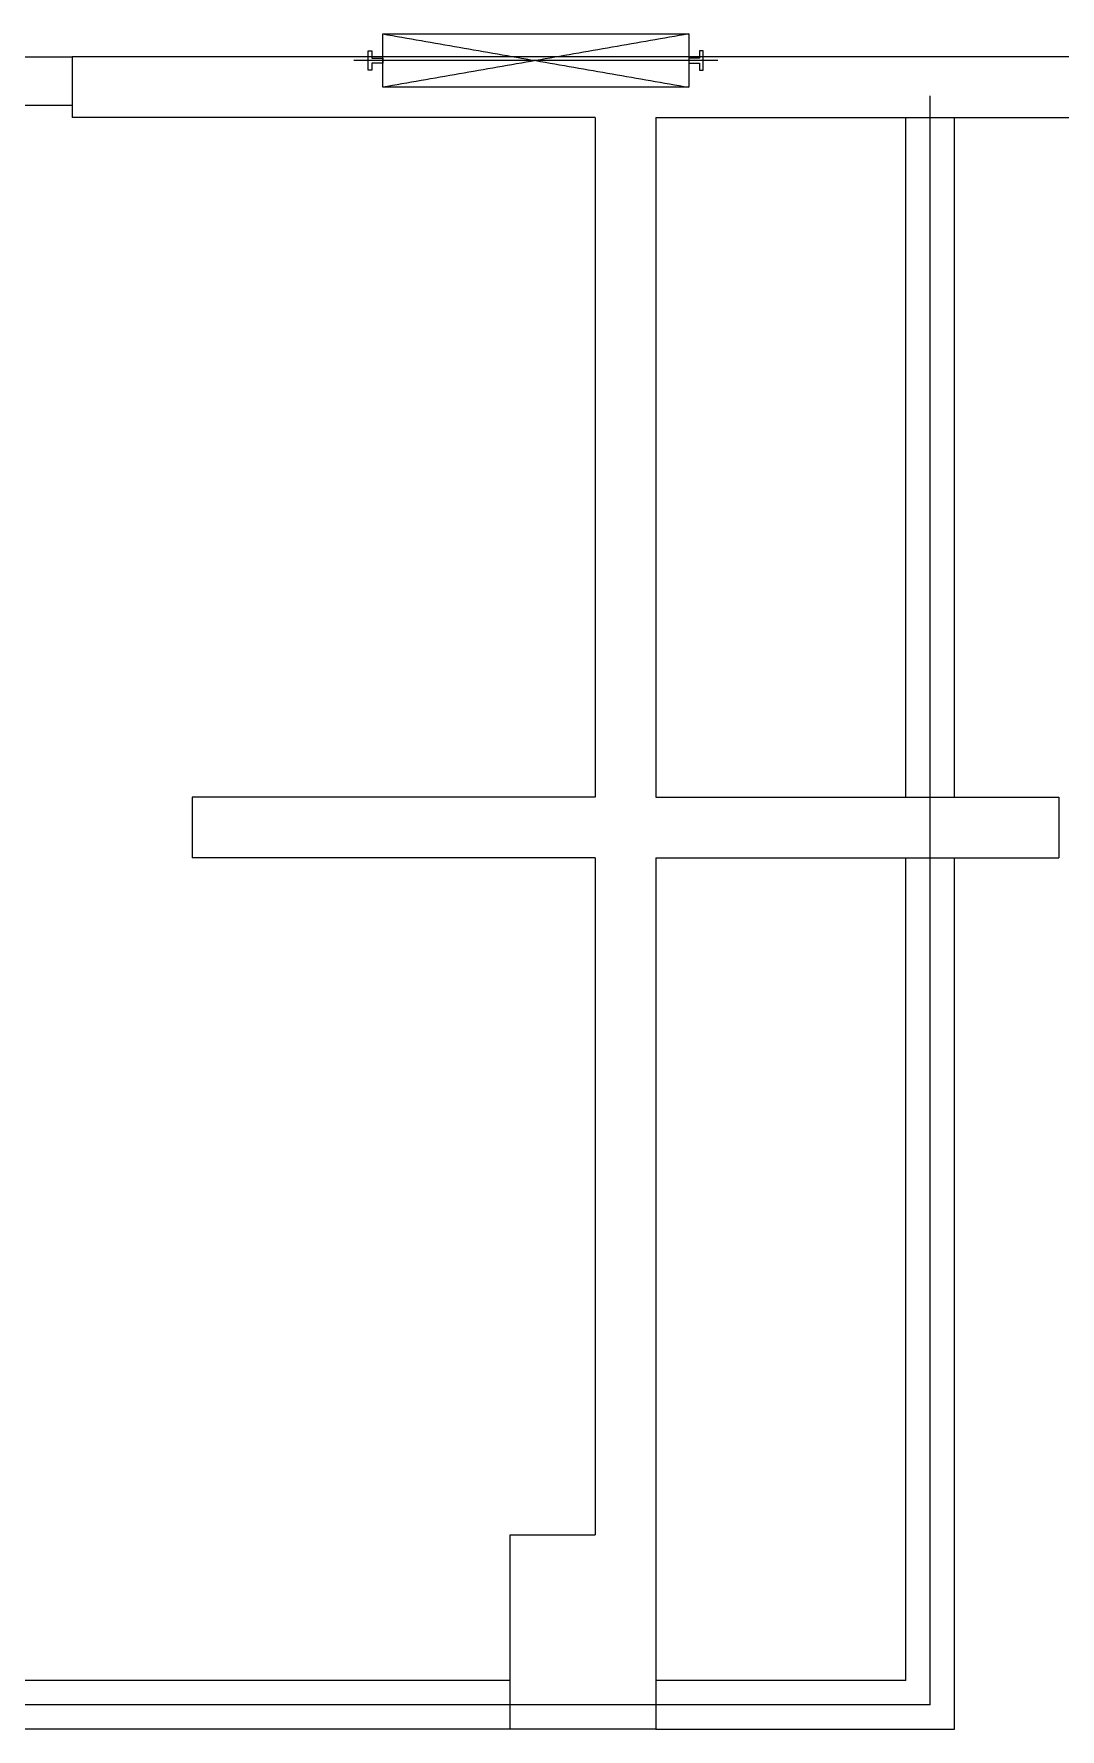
# Model space of a CAD drawing. Header units: millimetres. Extents: x -121354 to 132141, y -64344 to 350.
# Drawn here: x 41528 to 45755, y -16736 to -9751 of the extents above; entities that cross this region are included whole.
import ezdxf

# ---------------------------------------------------------------- set-up
doc = ezdxf.new("R2010")
doc.units = ezdxf.units.MM
for name, color, linetype in [('Block_101ë™_ìƒë¶€ê³¨ì¡°B3_0108', 7, 'CONTINUOUS'), ('Block_ELEV_17ì¸ìŠ¹001', 7, 'CONTINUOUS'), ('Block_SSD_2001', 7, 'CONTINUOUS'), ('Line030', 7, 'CONTINUOUS'), ('Line033', 7, 'CONTINUOUS'), ('Line034', 7, 'CONTINUOUS'), ('Line035', 7, 'CONTINUOUS'), ('Line036', 7, 'CONTINUOUS'), ('Line039', 7, 'CONTINUOUS'), ('Line042', 7, 'CONTINUOUS'), ('Line043', 7, 'CONTINUOUS'), ('Line058', 7, 'CONTINUOUS'), ('Line059', 7, 'CONTINUOUS'), ('Line132', 7, 'CONTINUOUS'), ('Line133', 7, 'CONTINUOUS'), ('Line238', 7, 'CONTINUOUS'), ('Line293', 7, 'CONTINUOUS'), ('Line294', 7, 'CONTINUOUS'), ('Line295', 7, 'CONTINUOUS'), ('Line302', 7, 'CONTINUOUS'), ('Line303', 7, 'CONTINUOUS'), ('Line306', 7, 'CONTINUOUS'), ('Line308', 7, 'CONTINUOUS'), ('Line312', 7, 'CONTINUOUS'), ('Line313', 7, 'CONTINUOUS'), ('Line314', 7, 'CONTINUOUS'), ('Line316', 7, 'CONTINUOUS'), ('Line318', 7, 'CONTINUOUS'), ('Line388', 7, 'CONTINUOUS'), ('Polyline027', 7, 'CONTINUOUS')]:
    doc.layers.add(name, color=color, linetype=linetype)

msp = doc.modelspace()

# ---------------------------------------------------------------- linework, layer by layer
at = {"layer": 'Block_101ë™_ìƒë¶€ê³¨ì¡°B3_0108'}
for points in [[(46245.1, -9845.6), (41685.1, -9845.6)], [(41685.1, -9845.6), (41685.1, -10095.6)], [(43840.1, -10095.6), (41685.1, -10095.6)], [(43840.1, -10095.6), (43840.1, -12895.6)], [(44090.1, -10095.6), (46245.1, -10095.6)], [(44090.1, -10095.6), (44090.1, -12895.6)], [(42180.1, -12895.6), (42180.1, -13145.6)], [(43840.1, -12895.6), (42180.1, -12895.6)], [(44090.1, -12895.6), (45750.1, -12895.6)], [(45750.1, -12895.6), (45750.1, -13145.6)], [(43840.1, -13145.6), (42180.1, -13145.6)], [(43840.1, -13145.6), (43840.1, -15935.6)], [(44090.1, -13145.6), (44090.1, -15935.6)], [(44090.1, -13145.6), (45750.1, -13145.6)], [(43490.1, -16735.6), (43490.1, -15935.6)], [(43490.1, -15935.6), (43840.1, -15935.6)], [(44090.1, -15935.6), (44090.1, -15935.6)], [(44090.1, -15935.6), (44090.1, -16735.6)], [(44090.1, -16735.6), (43490.1, -16735.6)]]:
    msp.add_open_spline(points, degree=1, dxfattribs=at)
at = {"layer": 'Block_ELEV_17ì¸ìŠ¹001'}
for points in [[(44225.1, -9750.6), (42965.1, -9970.6)], [(42965.1, -9750.6), (44225.1, -9970.6)], [(44225.1, -9750.6), (42965.1, -9970.6)], [(42965.1, -9750.6), (44225.1, -9970.6)], [(44225.1, -9750.6), (42965.1, -9970.6)], [(42965.1, -9750.6), (44225.1, -9970.6)], [(42965.1, -9970.6), (42965.1, -9750.6)], [(42965.1, -9750.6), (44225.1, -9750.6)], [(42965.1, -9970.6), (42965.1, -9750.6)], [(42965.1, -9750.6), (44225.1, -9750.6)], [(42965.1, -9970.6), (42965.1, -9750.6)], [(42965.1, -9750.6), (44225.1, -9750.6)], [(44225.1, -9750.6), (44225.1, -9970.6)], [(44225.1, -9750.6), (44225.1, -9970.6)], [(44225.1, -9750.6), (44225.1, -9970.6)], [(42905.1, -9900.6), (42905.1, -9820.6)], [(42905.1, -9820.6), (42920.1, -9820.6)], [(42905.1, -9900.6), (42905.1, -9820.6)], [(42905.1, -9820.6), (42920.1, -9820.6)], [(42905.1, -9900.6), (42905.1, -9820.6)], [(42905.1, -9820.6), (42920.1, -9820.6)], [(42920.1, -9820.6), (42920.1, -9850.6)], [(42920.1, -9820.6), (42920.1, -9850.6)], [(42920.1, -9820.6), (42920.1, -9850.6)], [(44285.1, -9820.6), (44270.1, -9820.6)], [(44270.1, -9820.6), (44270.1, -9850.6)], [(44285.1, -9820.6), (44270.1, -9820.6)], [(44270.1, -9820.6), (44270.1, -9850.6)], [(44285.1, -9900.6), (44285.1, -9820.6)], [(44285.1, -9900.6), (44285.1, -9820.6)], [(44345.1, -9860.6), (42845.1, -9860.6)], [(44345.1, -9860.6), (42845.1, -9860.6)], [(44345.1, -9860.6), (42845.1, -9860.6)], [(42920.1, -9900.6), (42905.1, -9900.6)], [(42920.1, -9900.6), (42905.1, -9900.6)], [(42920.1, -9900.6), (42905.1, -9900.6)], [(42920.1, -9850.6), (42965.1, -9850.6)], [(42920.1, -9850.6), (42965.1, -9850.6)], [(42920.1, -9850.6), (42965.1, -9850.6)], [(42965.1, -9870.6), (42920.1, -9870.6)], [(42920.1, -9870.6), (42920.1, -9900.6)], [(42965.1, -9870.6), (42920.1, -9870.6)], [(42920.1, -9870.6), (42920.1, -9900.6)], [(42965.1, -9870.6), (42920.1, -9870.6)], [(42920.1, -9870.6), (42920.1, -9900.6)], [(42965.1, -9850.6), (42965.1, -9870.6)], [(42965.1, -9850.6), (42965.1, -9870.6)], [(42965.1, -9850.6), (42965.1, -9870.6)], [(44225.1, -9850.6), (44225.1, -9870.6)], [(44270.1, -9850.6), (44225.1, -9850.6)], [(44225.1, -9850.6), (44225.1, -9870.6)], [(44270.1, -9850.6), (44225.1, -9850.6)], [(44225.1, -9870.6), (44270.1, -9870.6)], [(44225.1, -9870.6), (44270.1, -9870.6)], [(44270.1, -9870.6), (44270.1, -9900.6)], [(44270.1, -9870.6), (44270.1, -9900.6)], [(44270.1, -9900.6), (44285.1, -9900.6)], [(44270.1, -9900.6), (44285.1, -9900.6)], [(44225.1, -9970.6), (42965.1, -9970.6)], [(44225.1, -9970.6), (42965.1, -9970.6)], [(44225.1, -9970.6), (42965.1, -9970.6)]]:
    msp.add_open_spline(points, degree=1, dxfattribs=at)
at = {"layer": 'Block_SSD_2001'}
msp.add_open_spline([(45750.1, -12895.6, 0), (45750.1, -13095.6, 0)], degree=1, dxfattribs=at)
at = {"layer": 'Line030'}
msp.add_line((44090.1, -16735.6), (45320.1, -16735.6), dxfattribs=at)
at = {"layer": 'Line033'}
msp.add_line((45120.1, -16535.6), (45120.1, -13145.6), dxfattribs=at)
at = {"layer": 'Line034'}
msp.add_line((45320.1, -16735.6), (45320.1, -13145.6), dxfattribs=at)
at = {"layer": 'Line035'}
msp.add_line((45120.1, -12895.6), (45120.1, -10095.6), dxfattribs=at)
at = {"layer": 'Line036'}
msp.add_line((45320.1, -12895.6), (45320.1, -10095.6), dxfattribs=at)
at = {"layer": 'Line039'}
msp.add_line((45120.1, -16535.6), (44090.1, -16535.6), dxfattribs=at)
at = {"layer": 'Line042'}
msp.add_line((43490.1, -16735.6), (38530.1, -16735.6), dxfattribs=at)
at = {"layer": 'Line043'}
msp.add_line((43490.1, -16535.6), (38605.1, -16535.6), dxfattribs=at)
at = {"layer": 'Line058'}
msp.add_line((40565.1, -9845.6), (41685.1, -9845.6), dxfattribs=at)
at = {"layer": 'Line059'}
msp.add_line((41685.1, -10045.6), (40565.1, -10045.6), dxfattribs=at)
at = {"layer": 'Line132'}
msp.add_line((45220.1, -16635.6), (31165.1, -16635.6), dxfattribs=at)
at = {"layer": 'Line133'}
msp.add_line((45220.1, -16635.6), (45220.1, -10005.6), dxfattribs=at)
at = {"layer": 'Line238'}
msp.add_line((42180.1, -12895.6), (42180.1, -13145.6), dxfattribs=at)
at = {"layer": 'Line293'}
msp.add_line((43840.1, -10095.6), (43840.1, -12895.6), dxfattribs=at)
at = {"layer": 'Line294'}
msp.add_line((43840.1, -13145.6), (43840.1, -15935.6), dxfattribs=at)
at = {"layer": 'Line295'}
msp.add_line((41685.1, -9845.6), (41685.1, -10095.6), dxfattribs=at)
at = {"layer": 'Line302'}
msp.add_line((43840.1, -10095.6), (41685.1, -10095.6), dxfattribs=at)
at = {"layer": 'Line303'}
msp.add_line((44090.1, -10095.6), (46245.1, -10095.6), dxfattribs=at)
at = {"layer": 'Line306'}
msp.add_line((44090.1, -13145.6), (44090.1, -15935.6), dxfattribs=at)
at = {"layer": 'Line308'}
msp.add_line((43840.1, -13145.6), (42180.1, -13145.6), dxfattribs=at)
at = {"layer": 'Line312'}
msp.add_line((44090.1, -13145.6), (45750.1, -13145.6), dxfattribs=at)
at = {"layer": 'Line313'}
msp.add_line((44090.1, -12895.6), (45750.1, -12895.6), dxfattribs=at)
at = {"layer": 'Line314'}
msp.add_line((45750.1, -12895.6), (45750.1, -13145.6), dxfattribs=at)
at = {"layer": 'Line316'}
msp.add_line((43840.1, -12895.6), (42180.1, -12895.6), dxfattribs=at)
at = {"layer": 'Line318'}
msp.add_line((44090.1, -10095.6), (44090.1, -12895.6), dxfattribs=at)
at = {"layer": 'Line388'}
msp.add_line((46245.1, -9845.6), (41685.1, -9845.6), dxfattribs=at)
at = {"layer": 'Polyline027'}
for p, q in [((43490.1, -16735.6), (43490.1, -15935.6)), ((43490.1, -15935.6), (43840.1, -15935.6)), ((44090.1, -15935.6), (44090.1, -15935.6)), ((44090.1, -15935.6), (44090.1, -16735.6)), ((44090.1, -16735.6), (43490.1, -16735.6))]:
    msp.add_line(p, q, dxfattribs=at)

doc.saveas('drawing.dxf')
